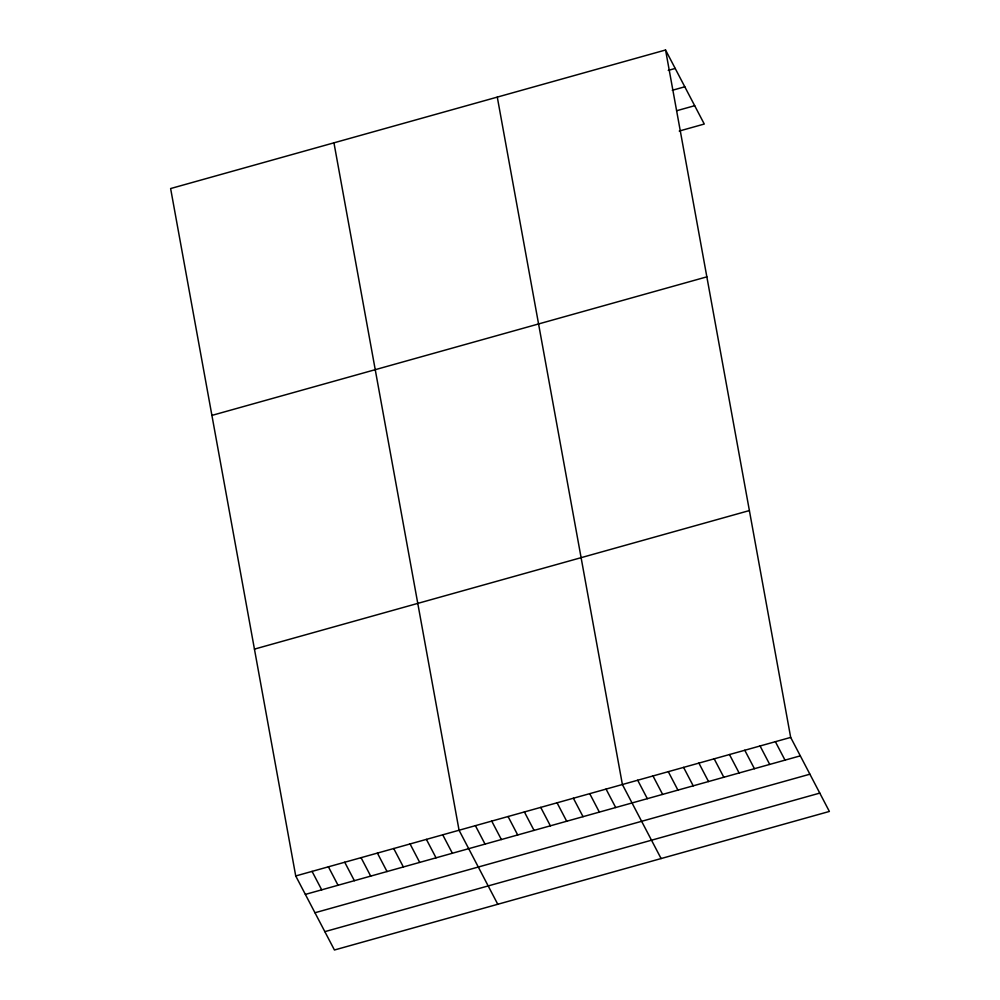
<?xml version="1.0" encoding="UTF-8"?>
<svg xmlns="http://www.w3.org/2000/svg" width="1000" height="1000" viewBox="0 0 1000 1000"><rect width="100%" height="100%" fill="white"/><g stroke="black" fill="none" stroke-linecap="round" stroke-linejoin="round"><path stroke-width="1.5" d="M665.562 50L170.625 188.55L295.725 875.962L334.438 950L829.375 811.45L790.675 737.412L665.562 50L704.275 124.038L679.237 131.05M668.25 70.388L675.2 68.45M672.275 90.3L684.8 86.788M676.6 110.75L694.675 105.7M211.912 415.4L706.85 276.85M254.45 649.112L749.388 510.562M295.725 875.962L790.675 737.412M305.375 894.4L800.312 755.85M314.962 912.75L809.9 774.2M324.85 931.65L819.788 793.1M775.375 741.688L785.013 760.138M760.075 745.975L769.712 764.425M744.775 750.263L754.425 768.7M729.475 754.538L739.125 772.987M714.175 758.825L723.825 777.262M698.888 763.1L708.525 781.55M683.587 767.387L693.225 785.837M668.288 771.675L677.925 790.113M652.987 775.95L662.625 794.4M637.688 780.238L647.337 798.675M661.1 858.562L622.388 784.513L497.287 97.112M606.062 789.087L615.7 807.537M589.725 793.662L599.362 812.113M573.387 798.238L583.038 816.675M557.062 802.8L566.7 821.25M540.725 807.375L550.375 825.825M524.388 811.95L534.038 830.4M508.062 816.525L517.7 834.963M491.725 821.1L501.375 839.538M475.4 825.662L485.037 844.112M497.775 904.275L459.062 830.238L333.95 142.825M442.725 834.812L452.375 853.25M426.4 839.388L436.037 857.825M410.062 843.95L419.7 862.4M393.725 848.525L403.375 866.975M377.4 853.1L387.038 871.55M361.062 857.675L370.7 876.112M344.725 862.237L354.375 880.688M328.4 866.812L338.038 885.263M312.062 871.388L321.712 889.837"/></g></svg>
